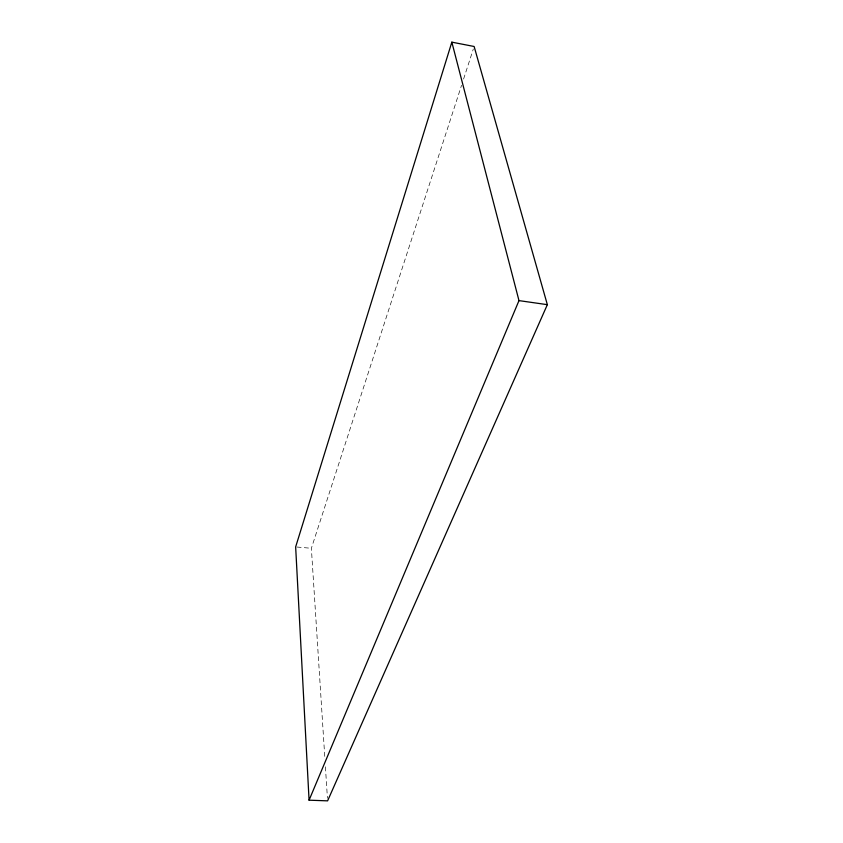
<?xml version="1.0" encoding="UTF-8"?>
<svg xmlns="http://www.w3.org/2000/svg" width="843" height="843" viewBox="0 0 843 843"><rect width="100%" height="100%" fill="white"/><g stroke="black" fill="none" stroke-linecap="round" stroke-linejoin="round"><path stroke-width="0.63" stroke-dasharray="4.21 3.16" d="M324.745 756.361L311.373 548.287L461.553 85.291M463.587 79.031L473.323 48.999M296.957 547.033L311.373 548.287M325.409 766.824L327.432 798.237"/><path stroke-width="1.26" d="M451.837 42.15L295.651 546.917L309.075 800.186L327.6 800.85L547.349 304.671L474.135 46.491L451.837 42.15L518.982 300.614L309.075 800.186M518.982 300.614L547.349 304.671"/></g></svg>
